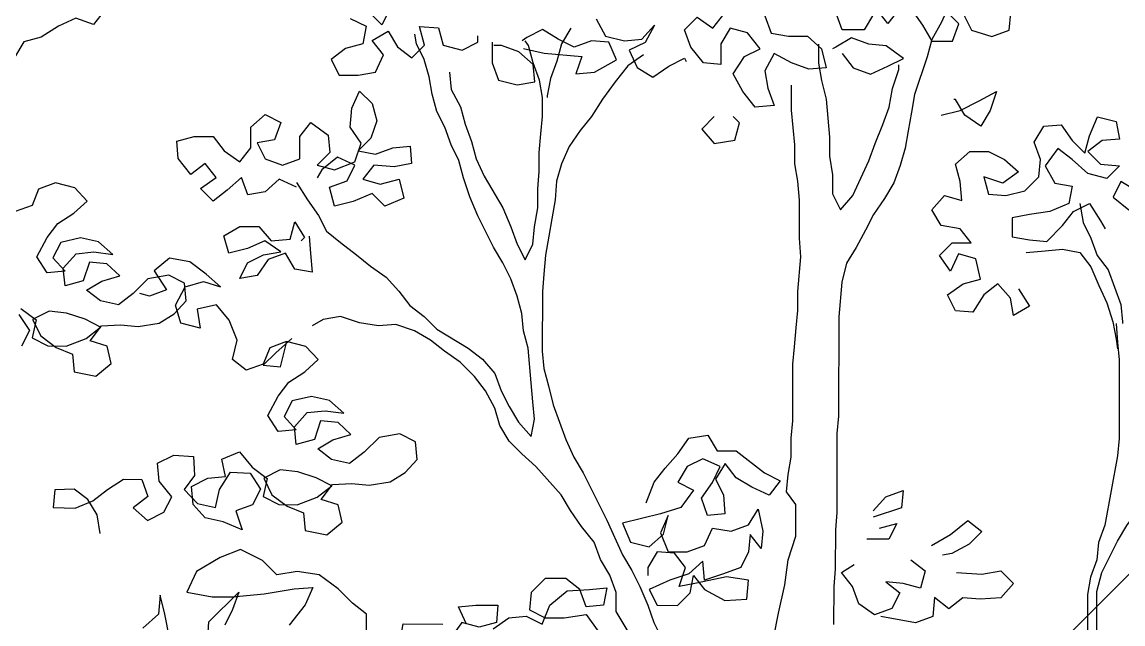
# Model space of a CAD drawing. Header units: inches. Extents: x 350994 to 353538, y 1581369 to 1583842.
# Drawn here: x 351583.923 to 351585.061, y 1583391.544 to 1583392.166 of the extents above; entities that cross this region are included whole.
import ezdxf

# ---------------------------------------------------------------- set-up
doc = ezdxf.new("R2010")
doc.units = ezdxf.units.IN
doc.header["$MEASUREMENT"] = 0
doc.linetypes.add('1', pattern=[0])
doc.layers.add('FOREST', color=96, linetype='Continuous')
doc.layers.add('TREE', color=81, linetype='1')

# ---------------------------------------------------------------- blocks, each defined once
blk = doc.blocks.new('TREE_4')
at = {"color": 94}
for points in [[(195.8, 5850), (175.5, 5824), (155.3, 5850)], [(149.5, 5841.4), (132.2, 5812.5), (91.7, 5812.5), (77.3, 5853)], [(-50, 5838.6), (-38.4, 5806.8), (-6.6, 5801), (28.1, 5801), (54.1, 5777.8), (62.7, 5743.1), (30.9, 5740.3), (-0.9, 5751.9), (-32.7, 5769.2), (-50.1, 5737.4), (-44.3, 5705.6), (-32.8, 5673.8), (-67.5, 5671), (-90.6, 5699.9), (-107.9, 5731.7), (-87.6, 5763.5), (-58.7, 5777.9), (-81.8, 5806.9), (-113.6, 5815.6), (-131, 5786.7), (-131, 5749.1), (-162.8, 5752), (-185.9, 5780.9), (-197.5, 5812.8), (-174.3, 5835.9), (-145.4, 5815.6), (-125.1, 5841.6)], [(-359.4, 5833.1), (-342, 5801.3), (-307.3, 5792.6), (-275.5, 5795.5), (-252.4, 5821.5), (-269.8, 5789.7), (-298.7, 5775.3), (-284.3, 5743.4), (-255.4, 5726.1), (-226.4, 5746.3), (-197.5, 5760.7), (-194.6, 5754.9)], [(218.9, 5850), (239.1, 5821), (256.5, 5792.1), (294, 5792.1), (305.6, 5823.9), (282.5, 5847)], [(314.3, 5841.2), (328.8, 5812.3), (366.3, 5800.7), (398.1, 5812.2), (401.1, 5844)], [(-738.1, 5850.8), (-752.6, 5821.9), (-778.6, 5848)], [(-810.4, 5833.6), (-781.5, 5819.1), (-787.3, 5787.3), (-819.1, 5778.6), (-845.2, 5758.4), (-830.7, 5729.5), (-796, 5729.5), (-764.2, 5735.2), (-749.7, 5767), (-770, 5793), (-741, 5810.4), (-723.7, 5781.4), (-697.7, 5761.2), (-674.5, 5784.3), (-683.2, 5819), (-648.5, 5816.1), (-639.9, 5784.3), (-605.2, 5775.5), (-576.2, 5790), (-576.2, 5801.5)], [(-1160.2, 5932.2), (-1189.1, 5912), (-1203.6, 5883.1), (-1215.2, 5851.3), (-1238.3, 5877.3), (-1238.2, 5912), (-1258.5, 5938.1), (-1278.7, 5912.1), (-1273, 5880.2), (-1261.4, 5848.4), (-1281.7, 5822.4), (-1313.5, 5834), (-1345.3, 5819.6), (-1377.1, 5799.4), (-1408.9, 5790.7), (-1426.3, 5761.8)], [(288.3, 5858.6), (273.8, 5826.8), (256.5, 5795), (247.8, 5763.2), (224.6, 5693.8), (218.8, 5662), (212.9, 5627.3), (207.1, 5595.5), (198.4, 5563.7), (186.8, 5532), (169.5, 5503.1), (149.2, 5474.2), (134.7, 5445.3), (117.3, 5413.5), (100, 5384.6), (91.2, 5349.9), (85.4, 5286.3), (85.2, 5104.1), (82.3, 5072.3), (82.2, 4927.8), (79.3, 4896), (79.2, 4823.7), (76.3, 4791.9), (76.2, 4722.5)], [(-909, 5533), (-888.8, 5501.1), (-868.6, 5472.2), (-854.1, 5443.3), (-828.1, 5423), (-799.2, 5399.9), (-773.2, 5379.6), (-744.3, 5359.3), (-721.2, 5333.3), (-701, 5307.2), (-675, 5287), (-651.9, 5263.8), (-594.1, 5229.1), (-568.1, 5208.8), (-545, 5182.8), (-533.5, 5151), (-519, 5122), (-501.7, 5093.1), (-478.6, 5067.1), (-472.8, 5098.9), (-475.6, 5130.7), (-478.5, 5165.4), (-484.2, 5229), (-492.9, 5260.8), (-495.7, 5292.6), (-504.4, 5324.4), (-515.9, 5356.2), (-530.3, 5385.2), (-547.7, 5414.1), (-576.5, 5471.9), (-591, 5506.6), (-602.5, 5541.3), (-611.1, 5573.2), (-625.6, 5602.1), (-637.1, 5633.9), (-651.5, 5662.8), (-660.2, 5694.6), (-665.9, 5726.4), (-674.6, 5758.3), (-689, 5787.2), (-691.9, 5804.5)], [(-492.4, 5778.3), (-454.8, 5769.6), (-385.4, 5763.8), (-397, 5732), (-362.3, 5734.8), (-321.8, 5757.9), (-336.3, 5789.8), (-368.1, 5792.7), (-399.9, 5781.1), (-428.8, 5795.6), (-457.7, 5813), (-486.6, 5798.6), (-495.3, 5792.8)], [(-405.6, 5815.8), (-423, 5786.9), (-431.7, 5755.1), (-443.3, 5723.4), (-449.1, 5691.6), (-449.1, 5688.7)], [(91.6, 5769.1), (111.8, 5743.1), (143.6, 5731.5), (175.5, 5745.9), (204.4, 5760.3), (172.6, 5783.5), (140.8, 5786.4), (109, 5798), (80.1, 5780.7), (74.3, 5777.8)], [(-628.3, 5735.1), (-625.5, 5703.3), (-608.2, 5671.5), (-599.5, 5639.6), (-588, 5607.8), (-579.3, 5576), (-564.9, 5544.2), (-530.3, 5486.3), (-515.8, 5451.6), (-504.3, 5419.8), (-489.9, 5390.9), (-475.4, 5419.8), (-472.5, 5451.6), (-466.6, 5486.3), (-466.6, 5521), (-463.7, 5552.8), (-463.7, 5587.5), (-460.7, 5622.2), (-457.8, 5654), (-457.8, 5688.7), (-463.5, 5720.5), (-475.1, 5752.3), (-483.7, 5784.1), (-489.5, 5792.8)], [(-550.2, 5790), (-550.3, 5752.4), (-538.7, 5720.5), (-504, 5711.8), (-472.2, 5717.6), (-475.1, 5749.4), (-501.1, 5772.6), (-532.9, 5784.2), (-547.3, 5784.2)], [(48.3, 5786.5), (48.2, 5751.8), (54, 5720), (62.6, 5685.3), (68.4, 5615.9), (68.3, 5581.2), (74.1, 5546.5), (74, 5511.8), (88.5, 5482.9), (111.6, 5508.9), (140.6, 5572.5), (152.2, 5604.3), (166.7, 5638.9), (178.3, 5670.7), (184.1, 5705.4), (195.7, 5740.1), (195.7, 5748.8)], [(-272.7, 5766.6), (-301.6, 5746.4), (-324.8, 5717.5), (-347.9, 5685.7), (-368.2, 5653.9), (-388.5, 5627.9), (-408.7, 5599), (-423.2, 5567.2), (-431.9, 5535.4), (-434.8, 5500.7), (-440.6, 5466), (-446.5, 5434.2), (-452.3, 5399.5), (-455.2, 5364.8), (-458.1, 5333), (-458.2, 5223.2), (-455.4, 5191.4), (-446.7, 5159.6), (-438.1, 5124.8), (-415, 5061.2), (-400.6, 5029.4), (-383.2, 5000.5), (-340, 4913.7), (-311.1, 4850.1), (-293.8, 4821.1), (-279.3, 4792.2), (-264.9, 4757.5), (-253.4, 4725.7), (-239, 4696.8)], [(-909, 5524.3), (-940.8, 5538.8), (-966.8, 5515.7), (-998.6, 5509.9), (-1010.2, 5541.7), (-1036.2, 5518.6), (-1062.2, 5498.4), (-1085.4, 5521.5), (-1056.4, 5541.8), (-1076.6, 5567.8), (-1102.7, 5547.6), (-1125.8, 5576.5), (-1128.6, 5608.3), (-1096.8, 5617), (-1062.1, 5616.9), (-1041.9, 5590.9), (-1013, 5570.6), (-992.8, 5596.6), (-992.7, 5634.2), (-966.7, 5657.3), (-937.8, 5642.8), (-949.4, 5611.1), (-981.2, 5605.3), (-966.8, 5576.4), (-935, 5564.8), (-903.2, 5576.3), (-903.1, 5616.8), (-882.9, 5642.8), (-851.1, 5619.6), (-848.2, 5587.8), (-871.4, 5564.7), (-839.6, 5556), (-802, 5570.4), (-790.4, 5605.1), (-810.6, 5634.1), (-807.7, 5668.8), (-793.2, 5700.5), (-770.1, 5677.4), (-761.4, 5645.6), (-773, 5613.8), (-796.2, 5590.7), (-764.4, 5584.9), (-732.5, 5596.4), (-700.7, 5599.3), (-697.9, 5567.5), (-729.7, 5561.7), (-767.3, 5564.6), (-787.5, 5538.6), (-755.7, 5529.9), (-721, 5538.6), (-712.4, 5503.9), (-747.1, 5489.4), (-770.2, 5512.6), (-804.9, 5498.2), (-839.6, 5489.5), (-848.3, 5524.2), (-816.4, 5535.8), (-802, 5564.7), (-833.8, 5579.1), (-862.7, 5556), (-871.4, 5541.6)], [(-33.7, 4699.5), (-25, 4742.8), (-13.3, 4794.9), (-7.5, 4841.1), (7, 4884.5), (7, 4942.3), (-10.3, 4965.4), (-7.4, 4997.2), (-1.6, 5029), (-1.5, 5063.7), (1.4, 5095.5), (1.5, 5199.6), (4.4, 5231.4), (7.3, 5266.1), (10.2, 5297.9), (10.3, 5332.6), (16.1, 5396.2), (13.3, 5430.9), (13.3, 5500.3), (10.5, 5535), (4.7, 5566.8), (4.7, 5601.5), (-1, 5665.1), (-0.9, 5711.4)], [(273.7, 5656.2), (308.4, 5664.8), (343.1, 5682.2), (374.9, 5699.5), (363.3, 5664.8), (345.9, 5635.9), (317.1, 5656.2), (299.7, 5685.1), (296.8, 5685.1)], [(-1418.1, 5290.4), (-1399, 5261.2), (-1413.5, 5232.8)], [(-1414.4, 5301.7), (-1386.6, 5280.7), (-1393.8, 5247.7), (-1365.4, 5233.1), (-1331.7, 5232.4), (-1295.1, 5246.9), (-1268.4, 5267.6), (-1296.8, 5282.1), (-1330.8, 5293.3), (-1362.9, 5296.6), (-1393, 5281.4), (-1377.9, 5251.3), (-1350.1, 5230.3), (-1320.1, 5218.2), (-1316.9, 5185.4), (-1277.4, 5177.5), (-1249.1, 5200.7), (-1256.3, 5232.6), (-1287.8, 5242.3), (-1266.8, 5270), (-1231.6, 5271.7), (-1199.4, 5268.5), (-1161.1, 5275), (-1133.4, 5291.8), (-1111.5, 5315.6), (-1114.7, 5348.4), (-1143.2, 5362.9), (-1181.5, 5356.4), (-1208.9, 5329.2), (-1235.7, 5308.5), (-1268.8, 5315.7), (-1294.1, 5335.2), (-1266.4, 5351.9), (-1233, 5361.5), (-1256.8, 5383.4), (-1288.9, 5386.6), (-1300.1, 5352.6), (-1333.6, 5343), (-1336.8, 5375.8), (-1313.4, 5402.1), (-1280.6, 5405.3), (-1246, 5400.5), (-1272.2, 5423.9), (-1305.3, 5431.1), (-1341.2, 5423), (-1355.7, 5394.6), (-1333.5, 5370.3), (-1366.3, 5367.1), (-1385.4, 5396.3), (-1366.3, 5432), (-1346.8, 5457.4), (-1317.6, 5476.6), (-1293.3, 5498.8), (-1315.6, 5523.1), (-1351.1, 5531.9), (-1382.1, 5520.7), (-1394.2, 5490.7), (-1425.2, 5479.5)], [(632.1, 5517.1), (603.2, 5534.5), (588.7, 5505.6), (617.6, 5482.4)], [(-142.7, 5653.7), (-165.8, 5630.6), (-142.7, 5604.5), (-105.1, 5610.3), (-96.4, 5642.1), (-108, 5653.7)], [(415.1, 5338), (435.3, 5306.2), (406.3, 5288.9), (400.6, 5320.7), (377.5, 5346.7), (351.4, 5326.5), (331.2, 5294.7), (299.4, 5297.7), (284.9, 5326.6), (313.9, 5346.8), (345.7, 5355.4), (337, 5393), (305.3, 5401.7), (290.8, 5369.9), (270.6, 5398.9), (293.7, 5422), (328.4, 5422), (308.2, 5448), (273.5, 5453.8), (256.2, 5482.7), (279.3, 5508.7), (311.1, 5500), (308.3, 5534.7), (299.6, 5566.5), (325.7, 5589.6), (360.4, 5589.6), (389.3, 5575.1), (415.3, 5552), (386.3, 5531.8), (351.6, 5543.4), (360.3, 5511.6), (392.1, 5508.6), (426.8, 5517.3), (452.8, 5543.3), (455.8, 5575.1), (444.2, 5606.9), (461.6, 5635.8), (493.4, 5638.6), (513.6, 5609.7), (536.7, 5586.6), (545.4, 5618.4), (559.9, 5653), (594.6, 5644.3), (600.4, 5612.5), (568.6, 5609.7), (542.5, 5589.5), (565.6, 5566.3), (600.3, 5563.4), (577.2, 5540.3), (542.5, 5549), (513.6, 5575), (487.6, 5595.3), (464.4, 5563.5), (481.7, 5531.7), (513.5, 5525.9), (507.7, 5494.1), (473, 5479.6), (435.4, 5473.9), (403.6, 5468.1), (403.6, 5433.4), (435.4, 5427.6), (467.2, 5424.7), (496.1, 5453.6), (516.4, 5479.6), (545.3, 5494), (565.5, 5462.2), (574.2, 5447.7)], [(528, 5494.1), (533.7, 5459.4), (548.1, 5430.4), (559.7, 5398.6), (579.9, 5372.6), (603, 5308.9), (605.8, 5277.1), (605.8, 5274.2)], [(-885.9, 5434.6), (-883.1, 5402.8), (-880.2, 5368.1), (-912, 5373.9), (-929.3, 5402.9), (-961.1, 5391.3), (-981.4, 5362.4), (-1013.2, 5356.7), (-998.7, 5385.6), (-969.8, 5400), (-938, 5405.8), (-966.9, 5426), (-998.7, 5411.6), (-1033.4, 5403), (-1042.1, 5434.8), (-1013.1, 5452.1), (-978.4, 5452.1), (-955.3, 5426), (-920.6, 5428.9), (-911.9, 5460.7), (-894.6, 5431.7), (-900.4, 5426)], [(-1269.1, 4889.2), (-1274.7, 4923.6), (-1291.5, 4951.3), (-1316.8, 4970.7), (-1352.1, 4969), (-1355.3, 4936.9), (-1315.1, 4935.4), (-1282.6, 4949.1), (-1255.8, 4969.8), (-1226.6, 4988.9), (-1192.9, 4988.2), (-1181.7, 4957.2), (-1208.5, 4936.4), (-1182.2, 4913), (-1152.1, 4928.2), (-1137.6, 4956.6), (-1160.7, 4984.9), (-1163.9, 5017.8), (-1133.8, 5032.9), (-1097.7, 5030.6), (-1096, 4995.4), (-1115.4, 4970), (-1090.7, 4944.1), (-1057.7, 4936.9), (-1050.5, 4970), (-1030.4, 5001.8), (-994.2, 4999.5), (-975.1, 4970.2), (-989.6, 4941.8), (-1020.6, 4930.6), (-1008.5, 4895.6), (-1043.4, 4910.8), (-1076.5, 4918), (-1098.7, 4942.3), (-1101.9, 4975.2), (-1071.8, 4990.3), (-1039, 4993.5), (-1046.2, 5025.5), (-1013.7, 5039.1), (-990.5, 5010.8), (-962.7, 4989.8), (-969.9, 4956.7), (-941.5, 4942.2), (-907.8, 4941.4), (-871.3, 4955.9), (-844.5, 4976.7), (-872.9, 4991.2), (-906.9, 5002.4), (-939, 5005.6), (-969.2, 4990.4), (-954, 4960.3), (-926.2, 4939.4), (-896.2, 4927.3), (-893, 4894.4), (-853.5, 4886.6), (-825.2, 4909.7), (-832.4, 4941.7), (-863.9, 4951.3), (-842.9, 4979.1), (-807.7, 4980.8), (-775.5, 4977.5), (-737.2, 4984.1), (-709.5, 5000.8), (-687.6, 5024.6), (-690.9, 5057.4), (-719.3, 5072), (-757.6, 5065.4), (-785, 5038.3), (-811.8, 5017.6), (-844.9, 5024.8), (-870.2, 5044.2), (-842.5, 5060.9), (-809.1, 5070.6), (-832.9, 5092.4), (-865.1, 5095.7), (-876.3, 5061.7), (-909.7, 5052.1), (-912.9, 5084.9), (-889.5, 5111.1), (-856.7, 5114.3), (-822.1, 5109.6), (-848.3, 5133), (-881.4, 5140.2), (-917.3, 5132.1), (-931.8, 5103.7), (-909.6, 5079.3), (-942.4, 5076.1), (-961.5, 5105.3), (-942.4, 5141.1), (-922.9, 5166.4), (-893.7, 5185.6), (-869.4, 5207.9), (-891.7, 5232.2), (-927.2, 5240.9), (-958.2, 5229.8), (-970.3, 5199.8), (-1001.3, 5188.6), (-1026.6, 5208), (-1017.9, 5243.5), (-1032.4, 5280.1), (-1055.6, 5308.4), (-1091.5, 5300.3), (-1085.8, 5265.9), (-1121.3, 5274.7), (-1131, 5308.1), (-1113.3, 5341.5), (-1079.9, 5351.1), (-1048.4, 5341.4), (-1074.6, 5364.9), (-1104.8, 5387.4), (-1141.9, 5393.7), (-1170.2, 5370.5), (-1147.7, 5335.8), (-1178.7, 5324.6), (-1196.4, 5329)], [(429.6, 5404.5), (464.3, 5407.4), (496.1, 5410.2), (527.9, 5404.4), (548.1, 5378.4), (562.5, 5343.7), (577, 5311.9), (588.5, 5277.1), (594.2, 5245.3), (597.1, 5228)], [(573.4, 4545.7), (573.4, 4615.1), (570.6, 4646.9), (564.8, 4681.6), (559.1, 4713.4), (559.1, 4782.8), (567.8, 4817.4), (596.8, 4875.2), (614.2, 4904.1), (646, 4947.5), (640.3, 4973.5), (654.7, 5005.3), (669.2, 5034.2), (689.5, 5063.1), (706.9, 5092), (721.3, 5126.7), (730.1, 5158.5), (744.5, 5193.2), (759, 5222.1), (779.3, 5253.8), (799.6, 5282.7), (814, 5311.6), (828.5, 5343.4)], [(-288.1, 4688.1), (-322.8, 4746), (-322.7, 4780.7), (-334.3, 4812.5), (-351.6, 4841.4), (-363.1, 4873.2), (-386.2, 4902.2), (-406.4, 4931.1), (-423.8, 4960), (-470, 5012.1), (-496, 5035.3), (-519.1, 5058.4), (-536.4, 5087.4), (-545, 5119.2), (-562.4, 5151), (-582.6, 5177), (-608.6, 5203.1), (-637.5, 5223.3), (-663.5, 5243.6), (-692.4, 5261), (-727.1, 5272.6), (-758.9, 5269.7), (-793.6, 5275.5), (-828.2, 5287.1), (-860.1, 5281.4), (-880.3, 5269.8)], [(594.3, 5274.3), (597.1, 5239.6), (600, 5207.7), (599.9, 5063.2), (596.9, 5031.4), (573.7, 4904.2), (562.1, 4872.4), (559.2, 4840.6), (547.6, 4808.8), (541.8, 4777), (541.7, 4704.7), (547.5, 4672.9), (550.3, 4641.1), (550.2, 4537)], [(-917.9, 5246.7), (-946.8, 5220.7), (-970, 5197.6), (-938.2, 5194.7), (-926.6, 5240.9)], [(-267.6, 4945.4), (-253.2, 4983), (-232.9, 5009), (-209.7, 5035), (-189.5, 5063.9), (-154.8, 5069.7), (-137.4, 5040.7), (-102.8, 5040.7), (-50.7, 5000.2), (-21.8, 4985.7), (-42.1, 4959.7), (-73.9, 4974.2), (-102.8, 4991.5), (-123, 5017.6), (-140.4, 4988.7), (-126, 4959.8), (-123.1, 4925.1), (-154.9, 4922.2), (-166.4, 4954), (-146.2, 4982.9), (-131.7, 5011.8), (-163.5, 5026.3), (-192.4, 5011.9), (-209.8, 4983), (-180.9, 4968.5), (-204, 4936.7), (-241.6, 4925.2), (-311, 4907.9), (-296.6, 4873.2), (-261.9, 4864.5), (-235.9, 4887.6), (-227.2, 4922.3), (-241.7, 4890.5), (-227.2, 4855.8), (-192.6, 4855.7), (-160.7, 4867.3), (-146.3, 4899.1), (-111.6, 4893.2), (-79.7, 4904.8), (-62.4, 4933.7), (-53.7, 4893.2), (-56.7, 4861.4), (-76.9, 4887.4), (-79.8, 4855.6), (-94.3, 4826.7), (-126.1, 4815.2), (-160.8, 4803.7), (-163.7, 4838.4), (-189.7, 4815.3), (-224.4, 4803.7), (-262, 4786.4), (-247.6, 4757.5), (-210, 4757.4), (-186.8, 4780.6), (-181, 4812.4), (-160.8, 4786.3), (-123.2, 4766), (-82.8, 4768.9), (-79.8, 4803.6), (-120.3, 4809.4), (-175.3, 4797.9), (-207.1, 4792.1), (-195.5, 4826.8), (-215.7, 4852.9), (-247.5, 4855.8), (-264.9, 4826.9), (-264.9, 4812.4)], [(148.7, 4930.6), (171.8, 4956.6), (203.7, 4968.1), (200.7, 4936.3), (148.7, 4919)], [(160.2, 4898.8), (192, 4907.4), (177.6, 4878.5), (137.1, 4878.6)], [(255.6, 4866.9), (290.3, 4887.1), (322.2, 4913.1), (348.2, 4892.8), (325, 4869.7), (293.2, 4852.4), (275.8, 4849.5)], [(-780.5, 4703.5), (-780.5, 4741), (-806.5, 4761.3), (-832.5, 4787.4), (-867.2, 4813.4), (-907.7, 4819.2), (-945.3, 4813.5), (-971.2, 4839.5), (-1011.7, 4859.8), (-1049.3, 4845.4), (-1092.7, 4819.4), (-1110.1, 4781.8), (-1063.8, 4773.1), (-1026.2, 4773.1), (-968.4, 4778.8), (-913.5, 4787.4), (-878.8, 4790.3), (-893.3, 4758.5), (-922.2, 4720.9)], [(-1072.6, 4689.3), (-1069.7, 4726.9), (-1014.7, 4781.7), (-1026.3, 4749.9), (-1040.7, 4721)], [(-1142, 4698), (-1150.6, 4741.4), (-1159.2, 4776.1), (-1162.2, 4741.4), (-1191.1, 4715.4)], [(218, 4840.9), (244, 4820.6), (235.3, 4788.8), (203.5, 4797.5), (171.7, 4800.5), (197.7, 4780.2), (183.2, 4751.3), (151.4, 4739.8), (122.5, 4760), (111, 4791.8), (90.8, 4817.9), (113.9, 4832.3)], [(-718.9, 4691.4), (-713.1, 4723.2), (-640.8, 4723.1)], [(-597.5, 4723.1), (-611.9, 4754.9), (-580.1, 4757.8), (-539.6, 4757.7), (-542.5, 4725.9), (-574.3, 4717.3), (-606.1, 4726), (-626.4, 4697.1)], [(-548.3, 4714.4), (-519.4, 4734.6), (-487.6, 4737.5), (-458.7, 4723), (-444.2, 4757.7), (-412.4, 4783.7), (-371.9, 4786.5), (-340.1, 4789.4), (-345.9, 4757.6), (-377.7, 4754.7), (-389.2, 4786.5), (-415.2, 4806.8), (-452.8, 4806.8), (-478.9, 4780.8), (-481.8, 4749), (-452.9, 4734.5), (-418.2, 4734.5), (-377.7, 4740.3), (-354.6, 4708.4)], [(301.8, 4817.7), (348.1, 4814.8), (382.8, 4820.5), (405.9, 4797.4), (382.7, 4771.4), (345.2, 4768.5), (313.3, 4771.4), (287.3, 4751.2), (261.3, 4771.5), (258.4, 4736.8), (226.6, 4725.2), (163, 4736.9)]]:
    blk.add_lwpolyline(points, dxfattribs=at)

msp = doc.modelspace()

# ---------------------------------------------------------------- hatches: boundary and pattern name
at = {"layer": 'FOREST', "lineweight": 5}
h = msp.add_hatch(dxfattribs=at)
h.set_pattern_fill('ANSI31', color=96, scale=50, style=0)
h.paths.add_polyline_path([(351604.9274, 1583347.98), (351663.0036, 1583522.9504), (351611.8779, 1583545.3594), (351490.2916, 1583598.0852), (351436.5696, 1583404.4646), (351529.745, 1583373.1705)])
h.paths.add_polyline_path([(351517.5086, 1583480.1397), (351575.3657, 1583480.1397), (351575.3657, 1583465.1397), (351517.5086, 1583465.1397)], flags=24)

# ---------------------------------------------------------------- block references
at = {"layer": 'TREE', "lineweight": 5, "xscale": 0.0005632341344607994, "yscale": 0.0005632341490127146, "zscale": 0.0005632341444477617}
msp.add_blockref('TREE_4', (351584.719, 1583388.8841), dxfattribs=at)

doc.saveas('drawing.dxf')
